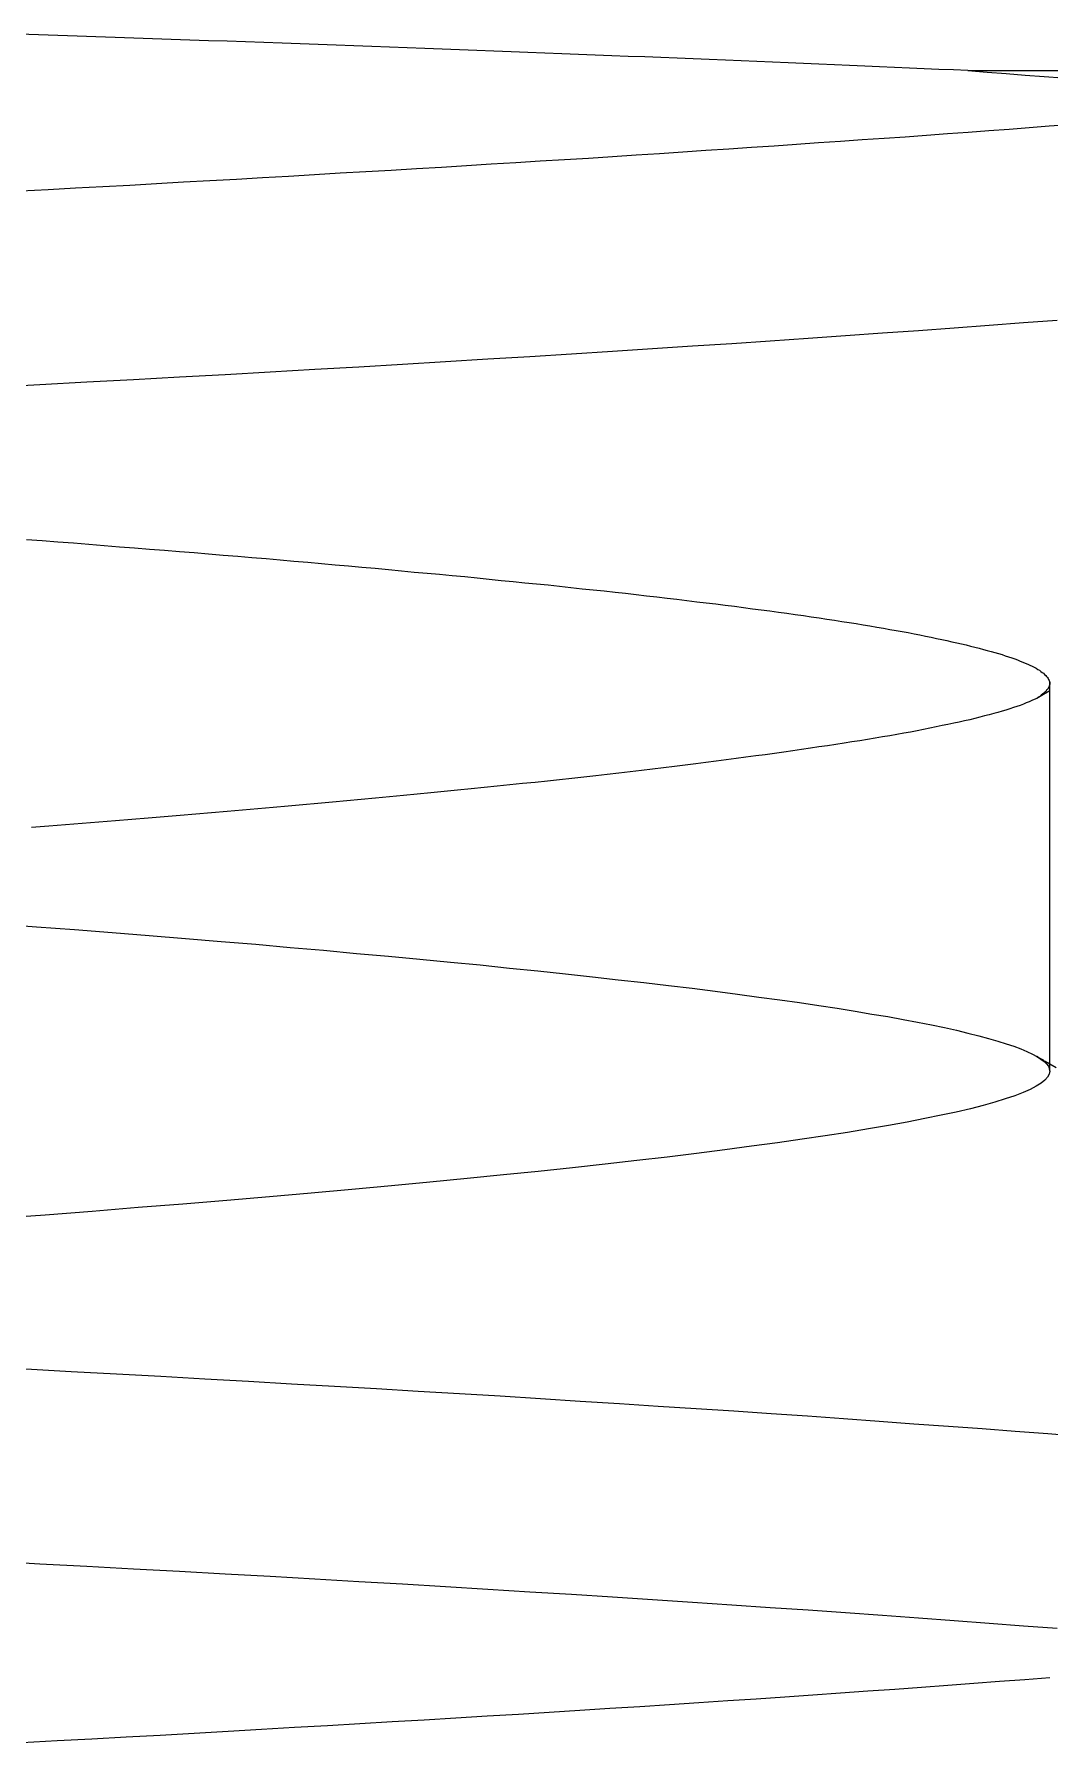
# Model space of a CAD drawing. Header units: millimetres. Extents: x 0 to 36.4, y -3.4 to 62.
# Drawn here: x 35.072 to 35.534, y 59.533 to 60.311 of the extents above; entities that cross this region are included whole.
import ezdxf

# ---------------------------------------------------------------- set-up
doc = ezdxf.new("R2010")
doc.units = ezdxf.units.MM

msp = doc.modelspace()

# ---------------------------------------------------------------- linework, layer by layer
at = {"color": 7, "linetype": 'Continuous'}
for p, q in [((35.0736, 60.3105), (35.0648, 60.3108)), ((35.0824, 60.3102), (35.0736, 60.3105)), ((35.0911, 60.3099), (35.0824, 60.3102)), ((35.0997, 60.3096), (35.0911, 60.3099)), ((35.1084, 60.3093), (35.0997, 60.3096)), ((35.117, 60.309), (35.1084, 60.3093)), ((35.1255, 60.3087), (35.117, 60.309)), ((35.134, 60.3084), (35.1255, 60.3087)), ((35.1425, 60.3081), (35.134, 60.3084)), ((35.151, 60.3078), (35.1425, 60.3081)), ((35.1594, 60.3076), (35.151, 60.3078)), ((35.1677, 60.3073), (35.1594, 60.3076)), ((35.1761, 60.307), (35.1677, 60.3073)), ((35.1844, 60.3067), (35.1761, 60.307)), ((35.1926, 60.3064), (35.1844, 60.3067)), ((35.2008, 60.3061), (35.1926, 60.3064)), ((35.209, 60.3058), (35.2008, 60.3061)), ((35.2171, 60.3055), (35.209, 60.3058)), ((35.2252, 60.3052), (35.2171, 60.3055)), ((35.2333, 60.3049), (35.2252, 60.3052)), ((35.2413, 60.3046), (35.2333, 60.3049)), ((35.2493, 60.3043), (35.2413, 60.3046)), ((35.2572, 60.304), (35.2493, 60.3043)), ((35.2651, 60.3037), (35.2572, 60.304)), ((35.273, 60.3034), (35.2651, 60.3037)), ((35.2808, 60.3031), (35.273, 60.3034)), ((35.2886, 60.3028), (35.2808, 60.3031)), ((35.2963, 60.3025), (35.2886, 60.3028)), ((35.304, 60.3022), (35.2963, 60.3025)), ((35.3117, 60.3019), (35.304, 60.3022)), ((35.3193, 60.3016), (35.3117, 60.3019)), ((35.3269, 60.3013), (35.3193, 60.3016)), ((35.3344, 60.301), (35.3269, 60.3013)), ((35.3419, 60.3007), (35.3344, 60.301)), ((35.3494, 60.3005), (35.3419, 60.3007)), ((35.3568, 60.3002), (35.3494, 60.3005)), ((35.3642, 60.2999), (35.3568, 60.3002)), ((35.3715, 60.2996), (35.3642, 60.2999)), ((35.3788, 60.2993), (35.3715, 60.2996)), ((35.3861, 60.299), (35.3788, 60.2993)), ((35.3933, 60.2987), (35.3861, 60.299)), ((35.4004, 60.2984), (35.3933, 60.2987)), ((35.4076, 60.2981), (35.4004, 60.2984)), ((35.4147, 60.2978), (35.4076, 60.2981)), ((35.4217, 60.2975), (35.4147, 60.2978)), ((35.4287, 60.2972), (35.4217, 60.2975)), ((35.4357, 60.2969), (35.4287, 60.2972)), ((35.4426, 60.2966), (35.4357, 60.2969)), ((35.4495, 60.2963), (35.4426, 60.2966)), ((35.4563, 60.296), (35.4495, 60.2963)), ((35.4631, 60.2957), (35.4563, 60.296)), ((35.4699, 60.2954), (35.4631, 60.2957)), ((35.4766, 60.2951), (35.4699, 60.2954)), ((35.4832, 60.2948), (35.4766, 60.2951)), ((35.4899, 60.2945), (35.4832, 60.2948)), ((35.4965, 60.2942), (35.4899, 60.2945)), ((35.4965, 60.2942), (35.79627, 60.2942)), ((35.4965, 60.2942), (35.5052, 60.2935)), ((35.5052, 60.2935), (35.5139, 60.2929)), ((35.5139, 60.2929), (35.5226, 60.2922)), ((35.5226, 60.2922), (35.5311, 60.2916)), ((35.5311, 60.2916), (35.5395, 60.2909)), ((35.4776, 60.2647), (35.468, 60.264)), ((35.4872, 60.2654), (35.4776, 60.2647)), ((35.4966, 60.2661), (35.4872, 60.2654)), ((35.506, 60.2668), (35.4966, 60.2661)), ((35.5152, 60.2675), (35.506, 60.2668)), ((35.5244, 60.2682), (35.5152, 60.2675)), ((35.5335, 60.2689), (35.5244, 60.2682)), ((35.5424, 60.2696), (35.5335, 60.2689)), ((35.3561, 60.2564), (35.3455, 60.2557)), ((35.3667, 60.2571), (35.3561, 60.2564)), ((35.3773, 60.2578), (35.3667, 60.2571)), ((35.3877, 60.2585), (35.3773, 60.2578)), ((35.398, 60.2592), (35.3877, 60.2585)), ((35.4083, 60.2599), (35.398, 60.2592)), ((35.4185, 60.2606), (35.4083, 60.2599)), ((35.4285, 60.2613), (35.4185, 60.2606)), ((35.4385, 60.262), (35.4285, 60.2613)), ((35.4484, 60.2627), (35.4385, 60.262)), ((35.4583, 60.2634), (35.4484, 60.2627)), ((35.468, 60.264), (35.4583, 60.2634)), ((35.2341, 60.2488), (35.2225, 60.2482)), ((35.2456, 60.2495), (35.2341, 60.2488)), ((35.257, 60.2502), (35.2456, 60.2495)), ((35.2683, 60.2509), (35.257, 60.2502)), ((35.2796, 60.2516), (35.2683, 60.2509)), ((35.2908, 60.2523), (35.2796, 60.2516)), ((35.3019, 60.253), (35.2908, 60.2523)), ((35.3129, 60.2537), (35.3019, 60.253)), ((35.3238, 60.2543), (35.3129, 60.2537)), ((35.3347, 60.255), (35.3238, 60.2543)), ((35.3455, 60.2557), (35.3347, 60.255)), ((35.1028, 60.2413), (35.0904, 60.2407)), ((35.1151, 60.242), (35.1028, 60.2413)), ((35.1273, 60.2427), (35.1151, 60.242)), ((35.1395, 60.2434), (35.1273, 60.2427)), ((35.1516, 60.2441), (35.1395, 60.2434)), ((35.1636, 60.2447), (35.1516, 60.2441)), ((35.1755, 60.2454), (35.1636, 60.2447)), ((35.1874, 60.2461), (35.1755, 60.2454)), ((35.1992, 60.2468), (35.1874, 60.2461)), ((35.2109, 60.2475), (35.1992, 60.2468)), ((35.2225, 60.2482), (35.2109, 60.2475)), ((35.078, 60.24), (35.0655, 60.2393)), ((35.0904, 60.2407), (35.078, 60.24)), ((35.5218, 60.1794), (35.5061, 60.1783)), ((35.5371, 60.1806), (35.5218, 60.1794)), ((35.4065, 60.1711), (35.389, 60.1699)), ((35.4238, 60.1723), (35.4065, 60.1711)), ((35.4408, 60.1735), (35.4238, 60.1723)), ((35.4576, 60.1747), (35.4408, 60.1735)), ((35.474, 60.1759), (35.4576, 60.1747)), ((35.4902, 60.1771), (35.474, 60.1759)), ((35.5061, 60.1783), (35.4902, 60.1771)), ((35.2972, 60.164), (35.2781, 60.1629)), ((35.3161, 60.1652), (35.2972, 60.164)), ((35.3347, 60.1664), (35.3161, 60.1652)), ((35.353, 60.1676), (35.3347, 60.1664)), ((35.3711, 60.1688), (35.353, 60.1676)), ((35.389, 60.1699), (35.3711, 60.1688)), ((35.1585, 60.1558), (35.1378, 60.1547)), ((35.179, 60.157), (35.1585, 60.1558)), ((35.1993, 60.1582), (35.179, 60.157)), ((35.2194, 60.1593), (35.1993, 60.1582)), ((35.2392, 60.1605), (35.2194, 60.1593)), ((35.2588, 60.1617), (35.2392, 60.1605)), ((35.2781, 60.1629), (35.2588, 60.1617)), ((35.0742, 60.1512), (35.0526, 60.1501)), ((35.0956, 60.1524), (35.0742, 60.1512)), ((35.1168, 60.1535), (35.0956, 60.1524)), ((35.1378, 60.1547), (35.1168, 60.1535)), ((35.0681, 60.0809), (35.0753, 60.0804)), ((35.0753, 60.0804), (35.0824, 60.0798)), ((35.0824, 60.0798), (35.0895, 60.0793)), ((35.0895, 60.0793), (35.0965, 60.0787)), ((35.0965, 60.0787), (35.1035, 60.0782)), ((35.1035, 60.0782), (35.1104, 60.0776)), ((35.1104, 60.0776), (35.1173, 60.0771)), ((35.1173, 60.0771), (35.1241, 60.0765)), ((35.1241, 60.0765), (35.1309, 60.076)), ((35.1309, 60.076), (35.1377, 60.0754)), ((35.1377, 60.0754), (35.1444, 60.0749)), ((35.1444, 60.0749), (35.151, 60.0743)), ((35.151, 60.0743), (35.1576, 60.0738)), ((35.1576, 60.0738), (35.1642, 60.0733)), ((35.1642, 60.0733), (35.1706, 60.0727)), ((35.1706, 60.0727), (35.1771, 60.0722)), ((35.1771, 60.0722), (35.1835, 60.0716)), ((35.1835, 60.0716), (35.1898, 60.0711)), ((35.1898, 60.0711), (35.1961, 60.0705)), ((35.1961, 60.0705), (35.2023, 60.07)), ((35.2023, 60.07), (35.2085, 60.0694)), ((35.2085, 60.0694), (35.2147, 60.0689)), ((35.2147, 60.0689), (35.2207, 60.0683)), ((35.2207, 60.0683), (35.2268, 60.0678)), ((35.2268, 60.0678), (35.2328, 60.0672)), ((35.2328, 60.0672), (35.2387, 60.0667)), ((35.2387, 60.0667), (35.2445, 60.0661)), ((35.2445, 60.0661), (35.2504, 60.0656)), ((35.2504, 60.0656), (35.2561, 60.0651)), ((35.2561, 60.0651), (35.2618, 60.0645)), ((35.2618, 60.0645), (35.2675, 60.064)), ((35.2675, 60.064), (35.2731, 60.0634)), ((35.2731, 60.0634), (35.2786, 60.0629)), ((35.2786, 60.0629), (35.2841, 60.0623)), ((35.2841, 60.0623), (35.2895, 60.0618)), ((35.2895, 60.0618), (35.2949, 60.0612)), ((35.2949, 60.0612), (35.3002, 60.0607)), ((35.3002, 60.0607), (35.3055, 60.0602)), ((35.3055, 60.0602), (35.3107, 60.0596)), ((35.3107, 60.0596), (35.3158, 60.0591)), ((35.3158, 60.0591), (35.3209, 60.0585)), ((35.3209, 60.0585), (35.326, 60.058)), ((35.326, 60.058), (35.3309, 60.0575)), ((35.3309, 60.0575), (35.3359, 60.0569)), ((35.3359, 60.0569), (35.3407, 60.0564)), ((35.3407, 60.0564), (35.3455, 60.0558)), ((35.3455, 60.0558), (35.3502, 60.0553)), ((35.3502, 60.0553), (35.3549, 60.0548)), ((35.3549, 60.0548), (35.3596, 60.0542)), ((35.3596, 60.0542), (35.3641, 60.0537)), ((35.3641, 60.0537), (35.3686, 60.0532)), ((35.3686, 60.0532), (35.3731, 60.0526)), ((35.3731, 60.0526), (35.3774, 60.0521)), ((35.3774, 60.0521), (35.3818, 60.0516)), ((35.3818, 60.0516), (35.386, 60.051)), ((35.386, 60.051), (35.3902, 60.0505)), ((35.3902, 60.0505), (35.3944, 60.05)), ((35.3944, 60.05), (35.3984, 60.0494)), ((35.3984, 60.0494), (35.4024, 60.0489)), ((35.4024, 60.0489), (35.4064, 60.0484)), ((35.4064, 60.0484), (35.4103, 60.0478)), ((35.4103, 60.0478), (35.4141, 60.0473)), ((35.4141, 60.0473), (35.4179, 60.0468)), ((35.4179, 60.0468), (35.4216, 60.0463)), ((35.4216, 60.0463), (35.4252, 60.0457)), ((35.4252, 60.0457), (35.4288, 60.0452)), ((35.4288, 60.0452), (35.4323, 60.0447)), ((35.4323, 60.0447), (35.4357, 60.0442)), ((35.4357, 60.0442), (35.4391, 60.0436)), ((35.4391, 60.0436), (35.4424, 60.0431)), ((35.4424, 60.0431), (35.4456, 60.0426)), ((35.4456, 60.0426), (35.4488, 60.0421)), ((35.4488, 60.0421), (35.4519, 60.0416)), ((35.4519, 60.0416), (35.455, 60.041)), ((35.455, 60.041), (35.458, 60.0405)), ((35.458, 60.0405), (35.4609, 60.04)), ((35.4609, 60.04), (35.4638, 60.0395)), ((35.4638, 60.0395), (35.4666, 60.039)), ((35.4666, 60.039), (35.4693, 60.0385)), ((35.4693, 60.0385), (35.472, 60.038)), ((35.472, 60.038), (35.4746, 60.0375)), ((35.4746, 60.0375), (35.4772, 60.0369)), ((35.4772, 60.0369), (35.4797, 60.0364)), ((35.4797, 60.0364), (35.4822, 60.0359)), ((35.4822, 60.0359), (35.4846, 60.0354)), ((35.4846, 60.0354), (35.4869, 60.0349)), ((35.4869, 60.0349), (35.4892, 60.0344)), ((35.4892, 60.0344), (35.4914, 60.0339)), ((35.4914, 60.0339), (35.4936, 60.0334)), ((35.4936, 60.0334), (35.4957, 60.0329)), ((35.4957, 60.0329), (35.4977, 60.0324)), ((35.4977, 60.0324), (35.4997, 60.0319)), ((35.4997, 60.0319), (35.5016, 60.0314)), ((35.5016, 60.0314), (35.5035, 60.0309)), ((35.5035, 60.0309), (35.5053, 60.0304)), ((35.5053, 60.0304), (35.5071, 60.03)), ((35.5071, 60.03), (35.5088, 60.0295)), ((35.5088, 60.0295), (35.5104, 60.029)), ((35.5104, 60.029), (35.512, 60.0285)), ((35.512, 60.0285), (35.5135, 60.028)), ((35.5135, 60.028), (35.515, 60.0275)), ((35.515, 60.0275), (35.5164, 60.027)), ((35.5164, 60.027), (35.5178, 60.0266)), ((35.5178, 60.0266), (35.5191, 60.0261)), ((35.5191, 60.0261), (35.5203, 60.0256)), ((35.5203, 60.0256), (35.5215, 60.0251)), ((35.5215, 60.0251), (35.5226, 60.0246)), ((35.5226, 60.0246), (35.5237, 60.0242)), ((35.5237, 60.0242), (35.5247, 60.0237)), ((35.5247, 60.0237), (35.5257, 60.0232)), ((35.5257, 60.0232), (35.5266, 60.0228)), ((35.5266, 60.0228), (35.5275, 60.0223)), ((35.5275, 60.0223), (35.5283, 60.0218)), ((35.5283, 60.0218), (35.529, 60.0214)), ((35.529, 60.0214), (35.5297, 60.0209)), ((35.5297, 60.0209), (35.5303, 60.0204)), ((35.5303, 60.0204), (35.5309, 60.02)), ((35.5309, 60.02), (35.5314, 60.0195)), ((35.5314, 60.0195), (35.5319, 60.019)), ((35.5319, 60.019), (35.5323, 60.0186)), ((35.5323, 60.0186), (35.5327, 60.0181)), ((35.5327, 60.0181), (35.533, 60.0177)), ((35.533, 60.0177), (35.5332, 60.0172)), ((35.5332, 60.0172), (35.5334, 60.0168)), ((35.5334, 60.0168), (35.5336, 60.0163)), ((35.5336, 60.0163), (35.5337, 60.0159)), ((35.53371, 60.01205), (35.5337, 60.0159)), ((35.5337, 60.0159), (35.5337, 60.0154)), ((35.5337, 60.0154), (35.5337, 60.015)), ((35.5255, 60.0076), (35.5243, 60.007)), ((35.5267, 60.0081), (35.5255, 60.0076)), ((35.5278, 60.0086), (35.5267, 60.0081)), ((35.5308, 60.0104), (35.5278, 60.0086)), ((35.5285, 60.0091), (35.5278, 60.0086)), ((35.5292, 60.0095), (35.5285, 60.0091)), ((35.5298, 60.01), (35.5292, 60.0095)), ((35.5304, 60.0105), (35.5298, 60.01)), ((35.531, 60.0109), (35.5304, 60.0105)), ((35.5338, 60.0121), (35.5308, 60.0104)), ((35.5315, 60.0114), (35.531, 60.0109)), ((35.5319, 60.0118), (35.5315, 60.0114)), ((35.5323, 60.0123), (35.5319, 60.0118)), ((35.5327, 60.0127), (35.5323, 60.0123)), ((35.533, 60.0132), (35.5327, 60.0127)), ((35.5333, 60.0137), (35.533, 60.0132)), ((35.5335, 60.0141), (35.5333, 60.0137)), ((35.5336, 60.0146), (35.5335, 60.0141)), ((35.5337, 60.015), (35.5336, 60.0146)), ((35.5337, 59.839), (35.53371, 60.01205)), ((35.5019, 60), (35.4996, 59.9995)), ((35.504, 60.0006), (35.5019, 60)), ((35.5061, 60.0011), (35.504, 60.0006)), ((35.5082, 60.0017), (35.5061, 60.0011)), ((35.5101, 60.0022), (35.5082, 60.0017)), ((35.512, 60.0028), (35.5101, 60.0022)), ((35.5138, 60.0033), (35.512, 60.0028)), ((35.5155, 60.0038), (35.5138, 60.0033)), ((35.5172, 60.0044), (35.5155, 60.0038)), ((35.5187, 60.0049), (35.5172, 60.0044)), ((35.5202, 60.0054), (35.5187, 60.0049)), ((35.5217, 60.006), (35.5202, 60.0054)), ((35.523, 60.0065), (35.5217, 60.006)), ((35.5243, 60.007), (35.523, 60.0065)), ((35.4641, 59.9922), (35.4609, 59.9916)), ((35.4673, 59.9928), (35.4641, 59.9922)), ((35.4704, 59.9933), (35.4673, 59.9928)), ((35.4734, 59.9939), (35.4704, 59.9933)), ((35.4763, 59.9945), (35.4734, 59.9939)), ((35.4792, 59.995), (35.4763, 59.9945)), ((35.482, 59.9956), (35.4792, 59.995)), ((35.4847, 59.9962), (35.482, 59.9956)), ((35.4874, 59.9967), (35.4847, 59.9962)), ((35.49, 59.9973), (35.4874, 59.9967)), ((35.4925, 59.9978), (35.49, 59.9973)), ((35.495, 59.9984), (35.4925, 59.9978)), ((35.4973, 59.9989), (35.495, 59.9984)), ((35.4996, 59.9995), (35.4973, 59.9989)), ((35.4168, 59.9847), (35.4127, 59.9841)), ((35.4208, 59.9853), (35.4168, 59.9847)), ((35.4248, 59.9859), (35.4208, 59.9853)), ((35.4287, 59.9865), (35.4248, 59.9859)), ((35.4326, 59.987), (35.4287, 59.9865)), ((35.4364, 59.9876), (35.4326, 59.987)), ((35.4401, 59.9882), (35.4364, 59.9876)), ((35.4437, 59.9888), (35.4401, 59.9882)), ((35.4473, 59.9893), (35.4437, 59.9888)), ((35.4508, 59.9899), (35.4473, 59.9893)), ((35.4542, 59.9905), (35.4508, 59.9899)), ((35.4576, 59.9911), (35.4542, 59.9905)), ((35.4609, 59.9916), (35.4576, 59.9911)), ((35.358, 59.977), (35.353, 59.9764)), ((35.3629, 59.9776), (35.358, 59.977)), ((35.3678, 59.9782), (35.3629, 59.9776)), ((35.3726, 59.9788), (35.3678, 59.9782)), ((35.3773, 59.9794), (35.3726, 59.9788)), ((35.3819, 59.98), (35.3773, 59.9794)), ((35.3865, 59.9806), (35.3819, 59.98)), ((35.3911, 59.9812), (35.3865, 59.9806)), ((35.3955, 59.9818), (35.3911, 59.9812)), ((35.3999, 59.9824), (35.3955, 59.9818)), ((35.4042, 59.9829), (35.3999, 59.9824)), ((35.4085, 59.9835), (35.4042, 59.9829)), ((35.4127, 59.9841), (35.4085, 59.9835)), ((35.288, 59.9692), (35.2822, 59.9686)), ((35.2938, 59.9698), (35.288, 59.9692)), ((35.2995, 59.9704), (35.2938, 59.9698)), ((35.3052, 59.971), (35.2995, 59.9704)), ((35.3107, 59.9716), (35.3052, 59.971)), ((35.3162, 59.9722), (35.3107, 59.9716)), ((35.3217, 59.9728), (35.3162, 59.9722)), ((35.3271, 59.9734), (35.3217, 59.9728)), ((35.3324, 59.974), (35.3271, 59.9734)), ((35.3376, 59.9746), (35.3324, 59.974)), ((35.3428, 59.9752), (35.3376, 59.9746)), ((35.3479, 59.9758), (35.3428, 59.9752)), ((35.353, 59.9764), (35.3479, 59.9758)), ((35.2073, 59.9614), (35.2006, 59.9608)), ((35.2139, 59.962), (35.2073, 59.9614)), ((35.2204, 59.9626), (35.2139, 59.962)), ((35.2269, 59.9632), (35.2204, 59.9626)), ((35.2333, 59.9638), (35.2269, 59.9632)), ((35.2396, 59.9644), (35.2333, 59.9638)), ((35.2459, 59.965), (35.2396, 59.9644)), ((35.2521, 59.9656), (35.2459, 59.965)), ((35.2582, 59.9662), (35.2521, 59.9656)), ((35.2643, 59.9668), (35.2582, 59.9662)), ((35.2704, 59.9674), (35.2643, 59.9668)), ((35.2763, 59.968), (35.2704, 59.9674)), ((35.2822, 59.9686), (35.2763, 59.968)), ((35.116, 59.9535), (35.1086, 59.9529)), ((35.1234, 59.9541), (35.116, 59.9535)), ((35.1307, 59.9547), (35.1234, 59.9541)), ((35.138, 59.9553), (35.1307, 59.9547)), ((35.1452, 59.9559), (35.138, 59.9553)), ((35.1523, 59.9565), (35.1452, 59.9559)), ((35.1594, 59.9571), (35.1523, 59.9565)), ((35.1664, 59.9577), (35.1594, 59.9571)), ((35.1734, 59.9583), (35.1664, 59.9577)), ((35.1803, 59.9589), (35.1734, 59.9583)), ((35.1871, 59.9595), (35.1803, 59.9589)), ((35.1939, 59.9602), (35.1871, 59.9595)), ((35.2006, 59.9608), (35.1939, 59.9602)), ((35.0782, 59.9504), (35.0704, 59.9498)), ((35.0859, 59.951), (35.0782, 59.9504)), ((35.0935, 59.9517), (35.0859, 59.951)), ((35.101, 59.9523), (35.0935, 59.9517)), ((35.1086, 59.9529), (35.101, 59.9523)), ((35.0548, 59.9061), (35.0726, 59.9047)), ((35.0726, 59.9047), (35.09, 59.9034)), ((35.09, 59.9034), (35.1071, 59.9021)), ((35.1071, 59.9021), (35.124, 59.9007)), ((35.124, 59.9007), (35.1405, 59.8994)), ((35.1405, 59.8994), (35.1567, 59.898)), ((35.1567, 59.898), (35.1725, 59.8967)), ((35.1725, 59.8967), (35.1881, 59.8953)), ((35.1881, 59.8953), (35.2033, 59.894)), ((35.2033, 59.894), (35.2183, 59.8926)), ((35.2183, 59.8926), (35.2328, 59.8913)), ((35.2328, 59.8913), (35.2471, 59.89)), ((35.2471, 59.89), (35.261, 59.8886)), ((35.261, 59.8886), (35.2746, 59.8873)), ((35.2746, 59.8873), (35.2879, 59.8859)), ((35.2879, 59.8859), (35.3008, 59.8846)), ((35.3008, 59.8846), (35.3133, 59.8833)), ((35.3133, 59.8833), (35.3256, 59.8819)), ((35.3256, 59.8819), (35.3374, 59.8806)), ((35.3374, 59.8806), (35.349, 59.8793)), ((35.349, 59.8793), (35.3602, 59.878)), ((35.3602, 59.878), (35.371, 59.8767)), ((35.371, 59.8767), (35.3815, 59.8754)), ((35.3815, 59.8754), (35.3916, 59.874)), ((35.3916, 59.874), (35.4014, 59.8727)), ((35.4014, 59.8727), (35.4109, 59.8714)), ((35.4109, 59.8714), (35.4199, 59.8702)), ((35.4199, 59.8702), (35.4287, 59.8689)), ((35.4287, 59.8689), (35.437, 59.8676)), ((35.437, 59.8676), (35.4451, 59.8663)), ((35.4451, 59.8663), (35.4527, 59.865)), ((35.4527, 59.865), (35.46, 59.8638)), ((35.46, 59.8638), (35.467, 59.8625)), ((35.467, 59.8625), (35.4736, 59.8613)), ((35.4736, 59.8613), (35.4799, 59.86)), ((35.4799, 59.86), (35.4858, 59.8588)), ((35.4858, 59.8588), (35.4913, 59.8576)), ((35.4913, 59.8576), (35.4965, 59.8563)), ((35.4965, 59.8563), (35.5014, 59.8551)), ((35.5014, 59.8551), (35.5059, 59.8539)), ((35.5059, 59.8539), (35.5101, 59.8527)), ((35.5101, 59.8527), (35.5139, 59.8515)), ((35.5139, 59.8515), (35.5174, 59.8503)), ((35.5174, 59.8503), (35.5205, 59.8492)), ((35.5205, 59.8492), (35.5233, 59.848)), ((35.5233, 59.848), (35.5258, 59.8468)), ((35.5258, 59.8468), (35.5279, 59.8457)), ((35.5279, 59.8457), (35.5297, 59.8445)), ((35.528, 59.8456), (35.5279, 59.8457)), ((35.5279, 59.8457), (35.528, 59.8456)), ((35.528, 59.8456), (35.5282, 59.8456)), ((35.5282, 59.8456), (35.5283, 59.8455)), ((35.5283, 59.8455), (35.5283, 59.8454)), ((35.5283, 59.8455), (35.5286, 59.8452)), ((35.5286, 59.8452), (35.5288, 59.8451)), ((35.5288, 59.8451), (35.5289, 59.8451)), ((35.5289, 59.8451), (35.529, 59.8451)), ((35.529, 59.8451), (35.529, 59.845)), ((35.529, 59.8451), (35.5293, 59.8448)), ((35.5293, 59.8448), (35.5295, 59.8447)), ((35.5295, 59.8447), (35.5296, 59.8447)), ((35.5296, 59.8447), (35.5297, 59.8446)), ((35.5297, 59.8446), (35.5298, 59.8446)), ((35.5297, 59.8445), (35.5311, 59.8434)), ((35.5298, 59.8446), (35.5299, 59.8445)), ((35.5299, 59.8445), (35.5301, 59.8445)), ((35.5301, 59.8445), (35.5302, 59.8444)), ((35.5302, 59.8444), (35.5302, 59.8443)), ((35.5302, 59.8444), (35.5304, 59.8442)), ((35.5304, 59.8442), (35.5305, 59.8442)), ((35.5305, 59.8442), (35.5306, 59.8441)), ((35.5306, 59.8441), (35.5307, 59.8441)), ((35.5307, 59.8441), (35.5308, 59.844)), ((35.5308, 59.844), (35.531, 59.8439)), ((35.531, 59.8439), (35.5311, 59.8434)), ((35.5311, 59.8434), (35.5314, 59.8436)), ((35.5311, 59.8434), (35.5323, 59.8423)), ((35.5314, 59.8436), (35.5315, 59.8436)), ((35.5315, 59.8436), (35.5316, 59.8435)), ((35.5316, 59.8435), (35.5317, 59.8435)), ((35.5317, 59.8435), (35.5318, 59.8434)), ((35.5318, 59.8434), (35.5319, 59.8434)), ((35.5319, 59.8434), (35.5319, 59.8433)), ((35.5319, 59.8434), (35.5321, 59.8432)), ((35.5321, 59.8432), (35.5323, 59.8431)), ((35.5323, 59.8423), (35.5323, 59.8431)), ((35.5323, 59.8431), (35.5325, 59.8431)), ((35.5323, 59.8423), (35.5331, 59.8412)), ((35.5325, 59.8431), (35.5326, 59.843)), ((35.5326, 59.843), (35.5326, 59.8429)), ((35.5326, 59.843), (35.5328, 59.8429)), ((35.5335, 59.8376), (35.5327, 59.8363)), ((35.5328, 59.8429), (35.5328, 59.8428)), ((35.5328, 59.8429), (35.533, 59.8428)), ((35.533, 59.8428), (35.5331, 59.8426)), ((35.533, 59.8428), (35.5331, 59.8426)), ((35.5331, 59.8426), (35.5333, 59.8426)), ((35.5331, 59.8412), (35.5335, 59.8401)), ((35.5333, 59.8426), (35.5335, 59.8424)), ((35.5336, 59.8424), (35.5335, 59.8424)), ((35.5335, 59.8424), (35.5336, 59.8424)), ((35.5335, 59.8401), (35.5337, 59.839)), ((35.5337, 59.839), (35.5335, 59.8376)), ((35.5336, 59.8424), (35.5337, 59.8423)), ((35.5337, 59.8423), (35.5367, 59.8406)), ((35.5216, 59.8293), (35.5178, 59.8278)), ((35.5248, 59.8307), (35.5216, 59.8293)), ((35.5276, 59.8321), (35.5248, 59.8307)), ((35.5298, 59.8335), (35.5276, 59.8321)), ((35.5315, 59.8349), (35.5298, 59.8335)), ((35.5327, 59.8363), (35.5315, 59.8349)), ((35.4976, 59.8219), (35.4912, 59.8204)), ((35.5034, 59.8234), (35.4976, 59.8219)), ((35.5087, 59.8249), (35.5034, 59.8234)), ((35.5135, 59.8264), (35.5087, 59.8249)), ((35.5178, 59.8278), (35.5135, 59.8264)), ((35.4604, 59.8143), (35.4513, 59.8127)), ((35.4689, 59.8158), (35.4604, 59.8143)), ((35.4769, 59.8174), (35.4689, 59.8158)), ((35.4843, 59.8189), (35.4769, 59.8174)), ((35.4912, 59.8204), (35.4843, 59.8189)), ((35.4098, 59.8064), (35.398, 59.8048)), ((35.421, 59.808), (35.4098, 59.8064)), ((35.4316, 59.8096), (35.421, 59.808)), ((35.4417, 59.8111), (35.4316, 59.8096)), ((35.4513, 59.8127), (35.4417, 59.8111)), ((35.3458, 59.7983), (35.3314, 59.7967)), ((35.3596, 59.7999), (35.3458, 59.7983)), ((35.373, 59.8016), (35.3596, 59.7999)), ((35.3858, 59.8032), (35.373, 59.8016)), ((35.398, 59.8048), (35.3858, 59.8032)), ((35.2686, 59.7901), (35.2516, 59.7885)), ((35.2851, 59.7918), (35.2686, 59.7901)), ((35.301, 59.7934), (35.2851, 59.7918)), ((35.3165, 59.795), (35.301, 59.7934)), ((35.3314, 59.7967), (35.3165, 59.795)), ((35.1977, 59.7835), (35.1787, 59.7818)), ((35.2162, 59.7851), (35.1977, 59.7835)), ((35.2342, 59.7868), (35.2162, 59.7851)), ((35.2516, 59.7885), (35.2342, 59.7868)), ((35.098, 59.7752), (35.0766, 59.7735)), ((35.1189, 59.7769), (35.098, 59.7752)), ((35.1393, 59.7785), (35.1189, 59.7769)), ((35.1592, 59.7802), (35.1393, 59.7785)), ((35.1787, 59.7818), (35.1592, 59.7802)), ((35.0766, 59.7735), (35.0548, 59.7719)), ((35.0678, 59.7035), (35.0885, 59.7024)), ((35.0885, 59.7024), (35.109, 59.7013)), ((35.109, 59.7013), (35.1292, 59.7002)), ((35.1292, 59.7002), (35.1493, 59.699)), ((35.1493, 59.699), (35.1691, 59.6979)), ((35.1691, 59.6979), (35.1887, 59.6968)), ((35.1887, 59.6968), (35.2082, 59.6957)), ((35.2082, 59.6957), (35.2274, 59.6946)), ((35.2274, 59.6946), (35.2464, 59.6934)), ((35.2464, 59.6934), (35.2651, 59.6923)), ((35.2651, 59.6923), (35.2837, 59.6912)), ((35.2837, 59.6912), (35.302, 59.69)), ((35.302, 59.69), (35.3201, 59.6889)), ((35.3201, 59.6889), (35.3379, 59.6878)), ((35.3379, 59.6878), (35.3555, 59.6866)), ((35.3555, 59.6866), (35.3729, 59.6855)), ((35.3729, 59.6855), (35.39, 59.6844)), ((35.39, 59.6844), (35.4069, 59.6832)), ((35.4069, 59.6832), (35.4235, 59.6821)), ((35.4235, 59.6821), (35.4399, 59.6809)), ((35.4399, 59.6809), (35.4561, 59.6798)), ((35.4561, 59.6798), (35.4719, 59.6786)), ((35.4719, 59.6786), (35.4876, 59.6775)), ((35.4876, 59.6775), (35.5029, 59.6764)), ((35.5029, 59.6764), (35.518, 59.6752)), ((35.518, 59.6752), (35.5328, 59.6741)), ((35.5328, 59.6741), (35.5474, 59.6729)), ((35.0526, 59.6161), (35.0742, 59.6149)), ((35.0742, 59.6149), (35.0956, 59.6138)), ((35.0956, 59.6138), (35.1168, 59.6126)), ((35.1168, 59.6126), (35.1378, 59.6115)), ((35.1378, 59.6115), (35.1585, 59.6103)), ((35.1585, 59.6103), (35.179, 59.6092)), ((35.179, 59.6092), (35.1993, 59.608)), ((35.1993, 59.608), (35.2194, 59.6068)), ((35.2194, 59.6068), (35.2392, 59.6057)), ((35.2392, 59.6057), (35.2588, 59.6045)), ((35.2588, 59.6045), (35.2781, 59.6033)), ((35.2781, 59.6033), (35.2972, 59.6021)), ((35.2972, 59.6021), (35.3161, 59.601)), ((35.3161, 59.601), (35.3347, 59.5998)), ((35.3347, 59.5998), (35.353, 59.5986)), ((35.353, 59.5986), (35.3711, 59.5974)), ((35.3711, 59.5974), (35.389, 59.5962)), ((35.389, 59.5962), (35.4065, 59.595)), ((35.4065, 59.595), (35.4238, 59.5939)), ((35.4238, 59.5939), (35.4408, 59.5927)), ((35.4408, 59.5927), (35.4576, 59.5915)), ((35.4576, 59.5915), (35.474, 59.5903)), ((35.474, 59.5903), (35.4902, 59.5891)), ((35.4902, 59.5891), (35.5061, 59.5879)), ((35.5061, 59.5879), (35.5218, 59.5867)), ((35.5218, 59.5867), (35.5371, 59.5855)), ((35.4509, 59.5569), (35.4385, 59.556)), ((35.4632, 59.5577), (35.4509, 59.5569)), ((35.4754, 59.5586), (35.4632, 59.5577)), ((35.4874, 59.5595), (35.4754, 59.5586)), ((35.4992, 59.5604), (35.4874, 59.5595)), ((35.5109, 59.5613), (35.4992, 59.5604)), ((35.5224, 59.5621), (35.5109, 59.5613)), ((35.5338, 59.563), (35.5224, 59.5621)), ((35.3336, 59.549), (35.3199, 59.5481)), ((35.3472, 59.5498), (35.3336, 59.549)), ((35.3607, 59.5507), (35.3472, 59.5498)), ((35.374, 59.5516), (35.3607, 59.5507)), ((35.3872, 59.5525), (35.374, 59.5516)), ((35.4002, 59.5533), (35.3872, 59.5525)), ((35.4131, 59.5542), (35.4002, 59.5533)), ((35.4259, 59.5551), (35.4131, 59.5542)), ((35.4385, 59.556), (35.4259, 59.5551)), ((35.205, 59.5411), (35.19, 59.5403)), ((35.2198, 59.542), (35.205, 59.5411)), ((35.2345, 59.5429), (35.2198, 59.542)), ((35.2491, 59.5437), (35.2345, 59.5429)), ((35.2635, 59.5446), (35.2491, 59.5437)), ((35.2778, 59.5455), (35.2635, 59.5446)), ((35.292, 59.5463), (35.2778, 59.5455)), ((35.306, 59.5472), (35.292, 59.5463)), ((35.3199, 59.5481), (35.306, 59.5472)), ((35.082, 59.5343), (35.0661, 59.5334)), ((35.0978, 59.5351), (35.082, 59.5343)), ((35.1134, 59.536), (35.0978, 59.5351)), ((35.129, 59.5368), (35.1134, 59.536)), ((35.1444, 59.5377), (35.129, 59.5368)), ((35.1598, 59.5386), (35.1444, 59.5377)), ((35.175, 59.5394), (35.1598, 59.5386)), ((35.19, 59.5403), (35.175, 59.5394))]:
    msp.add_line(p, q, dxfattribs=at)

doc.saveas('drawing.dxf')
